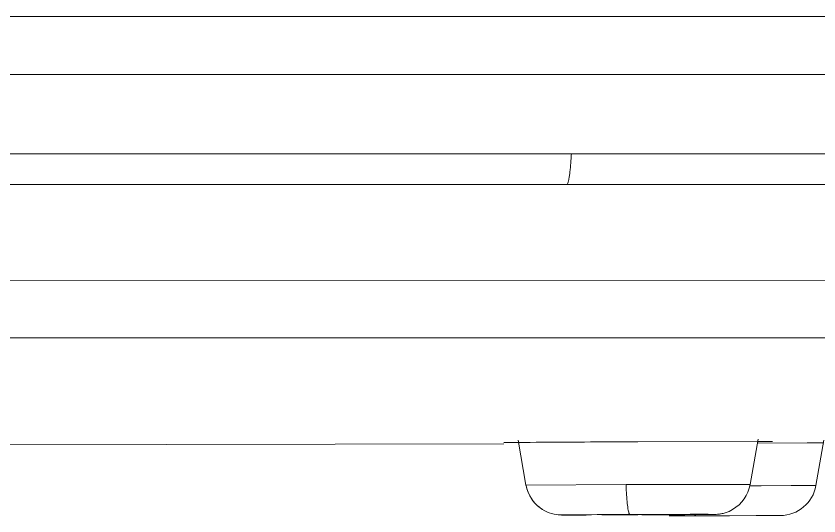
# Model space of a CAD drawing. Header units: millimetres. Extents: x 6110 to 6704, y -2661 to -1821.
# Drawn here: x 6495.943 to 6498.709, y -2151.334 to -2149.611 of the extents above; entities that cross this region are included whole.
import ezdxf

# ---------------------------------------------------------------- set-up
doc = ezdxf.new("R2010")
doc.units = ezdxf.units.MM
doc.header["$LTSCALE"] = 0.1
doc.layers.get('0').update_dxf_attribs({"lineweight": 15})

msp = doc.modelspace()

# ---------------------------------------------------------------- linework, layer by layer
for p, q in [((6495.0626, -2149.8122), (6512.7655, -2149.8122)), ((6497.8561, -2150.0857), (6495.0625, -2150.0857)), ((6512.6297, -2150.0855), (6497.8561, -2150.0855)), ((6470.9189, -2150.1913), (6519.206, -2150.1913)), ((6501.0968, -2150.5237), (6495.0655, -2150.5221)), ((6495.0624, -2150.7192), (6501.0603, -2150.7211)), ((6495.4726, -2151.0892), (6497.6233, -2151.0854)), ((6497.6725, -2151.0802), (6497.6233, -2151.0809)), ((6497.6233, -2151.0809), (6497.6728, -2151.0813)), ((6497.6998, -2151.227), (6497.6725, -2151.0723)), ((6498.0857, -2151.078), (6498.0049, -2151.0783)), ((6498.4993, -2151.077), (6498.0857, -2151.078)), ((6498.4719, -2151.225), (6498.4995, -2151.0687)), ((6498.6689, -2151.0815), (6498.4977, -2151.0823)), ((6498.4992, -2151.0781), (6498.5487, -2151.0773)), ((6498.5487, -2151.0773), (6498.4993, -2151.077)), ((6498.726, -2151.0813), (6498.6689, -2151.0815)), ((6498.6987, -2151.2288), (6498.7263, -2151.0724)), ((6498.0449, -2151.2254), (6497.6999, -2151.227)), ((6498.0857, -2151.2253), (6498.0449, -2151.2254)), ((6498.2873, -2151.2249), (6498.0857, -2151.2253)), ((6498.3919, -2151.2248), (6498.2873, -2151.2249)), ((6498.4698, -2151.2249), (6498.3919, -2151.2248)), ((6498.4698, -2151.2249), (6498.4719, -2151.225)), ((6498.5101, -2151.2293), (6498.4715, -2151.2294)), ((6498.6138, -2151.229), (6498.5101, -2151.2293)), ((6498.695, -2151.2287), (6498.6138, -2151.229)), ((6498.695, -2151.2287), (6498.6987, -2151.2287)), ((6497.8273, -2151.3304), (6497.8349, -2151.3305)), ((6497.8349, -2151.3305), (6497.8768, -2151.3305)), ((6497.9631, -2151.3297), (6497.9607, -2151.3297)), ((6497.9607, -2151.3297), (6498.0589, -2151.3297)), ((6498.0401, -2151.3291), (6497.9631, -2151.3297)), ((6498.072, -2151.329), (6498.0401, -2151.3291)), ((6498.0585, -2151.3287), (6498.1138, -2151.3285)), ((6498.0589, -2151.3297), (6498.0857, -2151.3296)), ((6498.0857, -2151.3289), (6498.072, -2151.329)), ((6498.1145, -2151.3288), (6498.0857, -2151.3289)), ((6498.0993, -2151.3295), (6498.1313, -2151.3294)), ((6498.1138, -2151.3285), (6498.2658, -2151.328)), ((6498.2107, -2151.3288), (6498.1145, -2151.3288)), ((6498.1934, -2151.3336), (6498.2859, -2151.3332)), ((6498.1984, -2151.3289), (6498.2083, -2151.3288)), ((6498.2083, -2151.3288), (6498.2107, -2151.3288)), ((6498.2284, -2151.3335), (6498.3579, -2151.3329)), ((6498.2852, -2151.3333), (6498.2819, -2151.3294)), ((6498.2852, -2151.3331), (6498.3439, -2151.3329)), ((6498.3406, -2151.333), (6498.3978, -2151.3327)), ((6498.3439, -2151.3329), (6498.4013, -2151.3327)), ((6498.3579, -2151.3329), (6498.3851, -2151.3328)), ((6498.3851, -2151.3328), (6498.401, -2151.3327)), ((6498.3978, -2151.3327), (6498.4924, -2151.3323)), ((6498.5745, -2151.3322), (6498.3985, -2151.3328)), ((6498.4013, -2151.3327), (6498.5, -2151.3324)), ((6498.4924, -2151.3323), (6498.5285, -2151.3322)), ((6498.5, -2151.3324), (6498.5745, -2151.3322)), ((6498.5285, -2151.3322), (6498.5761, -2151.332))]:
    msp.add_line(p, q)
for points in [[(6497.6999, -2151.2269), (6497.7004, -2151.2299), (6497.7035, -2151.2419), (6497.7076, -2151.2533), (6497.7126, -2151.2639), (6497.7185, -2151.2738), (6497.7251, -2151.283), (6497.7323, -2151.2913), (6497.7401, -2151.2988), (6497.7482, -2151.3054), (6497.7566, -2151.3112), (6497.7653, -2151.3161), (6497.774, -2151.3203)], [(6497.6999, -2151.227), (6497.7002, -2151.2286), (6497.7031, -2151.2405), (6497.707, -2151.2518), (6497.7118, -2151.2623), (6497.7174, -2151.2721), (6497.7238, -2151.2813), (6497.7307, -2151.2896), (6497.7382, -2151.2971), (6497.7461, -2151.3038), (6497.7543, -2151.3097), (6497.7627, -2151.3148), (6497.7713, -2151.3191), (6497.7798, -2151.3226), (6497.7883, -2151.3254), (6497.7967, -2151.3275), (6497.8044, -2151.3289), (6497.8111, -2151.3297), (6497.8164, -2151.3301), (6497.8196, -2151.3303), (6497.8218, -2151.3303), (6497.8236, -2151.3304), (6497.8273, -2151.3304)]]:
    msp.add_lwpolyline(points)
for centre, radius, start, end in [((6498.3365, -2238.9357), 87.8579, 90.216251, 90.432984), ((6499.065, -2151.2027), 1.0204, 181.278, 182.8375), ((6498.3488, -2151.2034), 0.125, 300.2676, 350.0852), ((6498.5756, -2151.2072), 0.125, 270.2573, 350.0838), ((6498.3309, -2220.0144), 68.6863, 90.227289, 90.353693), ((6497.8429, -2082.8611), 68.4693, 270.227145, 270.354239), ((6497.8867, -2071.7401), 79.5898, 270.163878, 270.294449), ((6498.0322, -2130.218), 21.1116, 270.26886, 270.45118)]:
    msp.add_arc(centre, radius, start, end)
for points, knots in [([(6495.0623, -2149.6134), (6495.988, -2149.613), (6497.8357, -2149.6127), (6500.5993, -2149.6135), (6503.3415, -2149.613), (6505.6063, -2149.6133), (6507.3927, -2149.613), (6508.7023, -2149.6125), (6509.9807, -2149.6116), (6511.0221, -2149.611), (6511.831, -2149.6115), (6512.5969, -2149.6124), (6513.5019, -2149.6139), (6514.5161, -2149.6137), (6515.1597, -2149.6132), (6515.4639, -2149.613)], [0, 0, 0, 0, 0.136111, 0.271708, 0.406381, 0.539336, 0.604747, 0.669067, 0.731911, 0.792739, 0.82219, 0.850865, 0.905361, 0.95527, 1, 1, 1, 1]), ([(6497.8562, -2150.0854), (6497.8558, -2150.0932), (6497.8549, -2150.1078), (6497.8533, -2150.1284), (6497.8515, -2150.1462), (6497.8496, -2150.1613), (6497.8477, -2150.1734), (6497.8458, -2150.1824), (6497.8441, -2150.188), (6497.8426, -2150.1906), (6497.8417, -2150.1912), (6497.8413, -2150.1913)], [0, 0, 0, 0, 0.216051, 0.407697, 0.574241, 0.714917, 0.828865, 0.915209, 0.97204, 0.98912, 1, 1, 1, 1]), ([(6498.0584, -2151.3287), (6498.0577, -2151.3287), (6498.0565, -2151.3277), (6498.0555, -2151.3259), (6498.0541, -2151.3226), (6498.0526, -2151.3168), (6498.0501, -2151.3036), (6498.0477, -2151.2821), (6498.0464, -2151.2635), (6498.0459, -2151.2532)], [0, 0, 0, 0, 0.027877, 0.050582, 0.080593, 0.164732, 0.281197, 0.600934, 1, 1, 1, 1]), ([(6497.9067, -2151.3304), (6497.8949, -2151.3305), (6497.8745, -2151.3305), (6497.8506, -2151.3305), (6497.8367, -2151.3304), (6497.8293, -2151.3304), (6497.8263, -2151.3304), (6497.8227, -2151.3303), (6497.8264, -2151.3301), (6497.832, -2151.3301), (6497.8493, -2151.3298), (6497.8743, -2151.3297), (6497.8952, -2151.3295), (6497.9069, -2151.3294)], [0, 0, 0, 0, 0.211399, 0.369049, 0.4257, 0.466595, 0.491118, 0.499168, 0.507587, 0.532415, 0.630286, 0.788175, 1, 1, 1, 1]), ([(6498.2658, -2151.328), (6498.2776, -2151.328), (6498.2984, -2151.328), (6498.3234, -2151.328), (6498.3408, -2151.3281), (6498.3464, -2151.3281), (6498.35, -2151.3282), (6498.3464, -2151.3284), (6498.3434, -2151.3284), (6498.336, -2151.3285), (6498.3222, -2151.3286), (6498.2983, -2151.3288), (6498.278, -2151.329), (6498.2662, -2151.329)], [0, 0, 0, 0, 0.211818, 0.369985, 0.4681, 0.492909, 0.501243, 0.509382, 0.533935, 0.57476, 0.631277, 0.788654, 1, 1, 1, 1]), ([(6498.4118, -2151.3114), (6498.4037, -2151.3161), (6498.3908, -2151.3218), (6498.3729, -2151.3264), (6498.3585, -2151.3283), (6498.3425, -2151.3286), (6498.3213, -2151.3287), (6498.3054, -2151.3288), (6498.2958, -2151.3289)], [0, 0, 0, 0, 0.234851, 0.352097, 0.466149, 0.599187, 0.755794, 1, 1, 1, 1])]:
    msp.add_open_spline(points, degree=3, knots=knots)

doc.saveas('drawing.dxf')
